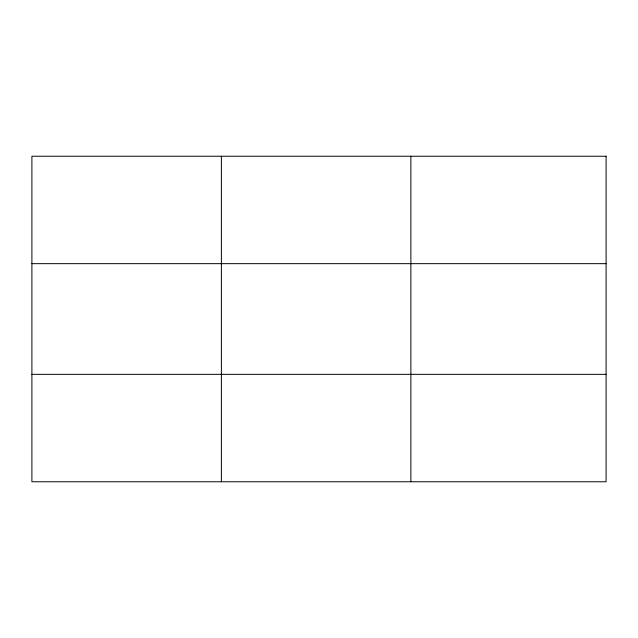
<?xml version="1.0" encoding="UTF-8"?>
<svg xmlns="http://www.w3.org/2000/svg" width="638" height="638" viewBox="0 0 638 638"><rect width="100%" height="100%" fill="white"/><g stroke="black" fill="none" stroke-linecap="round" stroke-linejoin="round"><path stroke-width="0.96" d="M221.386 481.762L221.386 156.238M410.872 481.762L410.872 156.238M31.9 263.661L606.1 263.661M31.9 374.339L606.1 374.339M606.1 156.238L31.9 156.238L31.9 481.762L606.1 481.762L606.1 156.238"/></g></svg>
